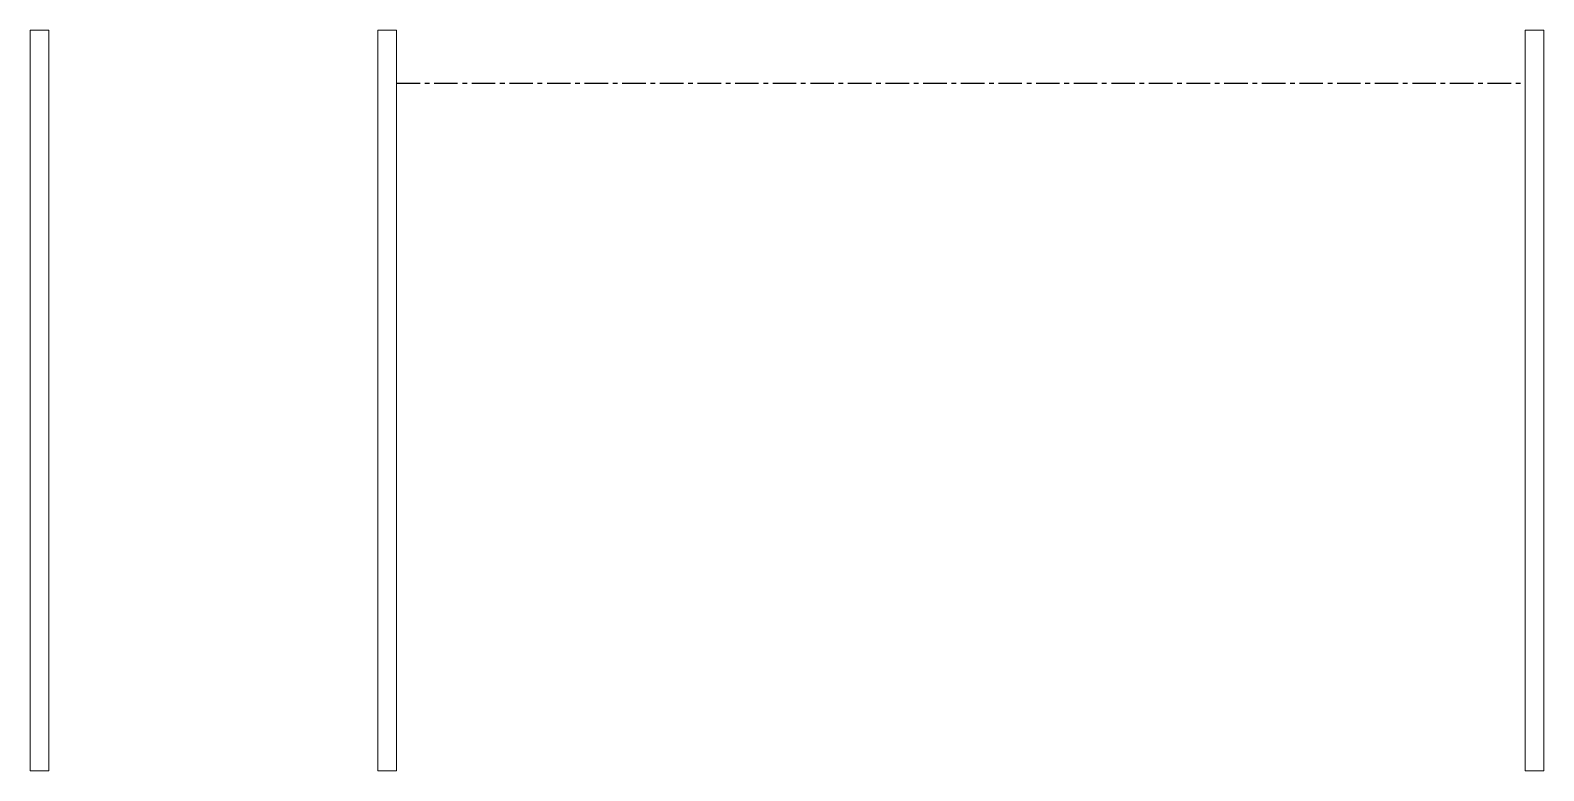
# Paper-space layout '_Front' of a CAD drawing. Header units: millimetres. Extents: x -198 to 620, y -371 to 29.
import ezdxf

# ---------------------------------------------------------------- set-up
doc = ezdxf.new("R2010")
doc.units = ezdxf.units.MM
doc.linetypes.add('CENTERX2', pattern=[20.32, 12.7, -2.54, 2.54, -2.54])

psp = doc.layouts.new('_Front')

# ---------------------------------------------------------------- linework, layer by layer
at = {"color": 7, "linetype": 'Continuous', "lineweight": 15}
for p, q in [((-197.8, -371.425), (-197.8, 28.575)), ((-197.8, 28.575), (-187.8, 28.575)), ((-187.8, -371.425), (-187.8, 28.575)), ((-10, 28.575), (-10, -371.425)), ((-10, 28.575), (0, 28.575)), ((0, 28.575), (0, -371.425)), ((609.6, 28.575), (609.6, -371.425)), ((619.6, 28.575), (609.6, 28.575)), ((619.6, 28.575), (619.6, -371.425)), ((-197.8, -371.425), (-187.8, -371.425)), ((-10, -371.425), (0, -371.425)), ((619.6, -371.425), (609.6, -371.425))]:
    psp.add_line(p, q, dxfattribs=at)
at = {"color": 7, "linetype": 'CENTERX2'}
psp.add_line((0, 0), (609.6, 0), dxfattribs=at)

doc.saveas('drawing.dxf')
